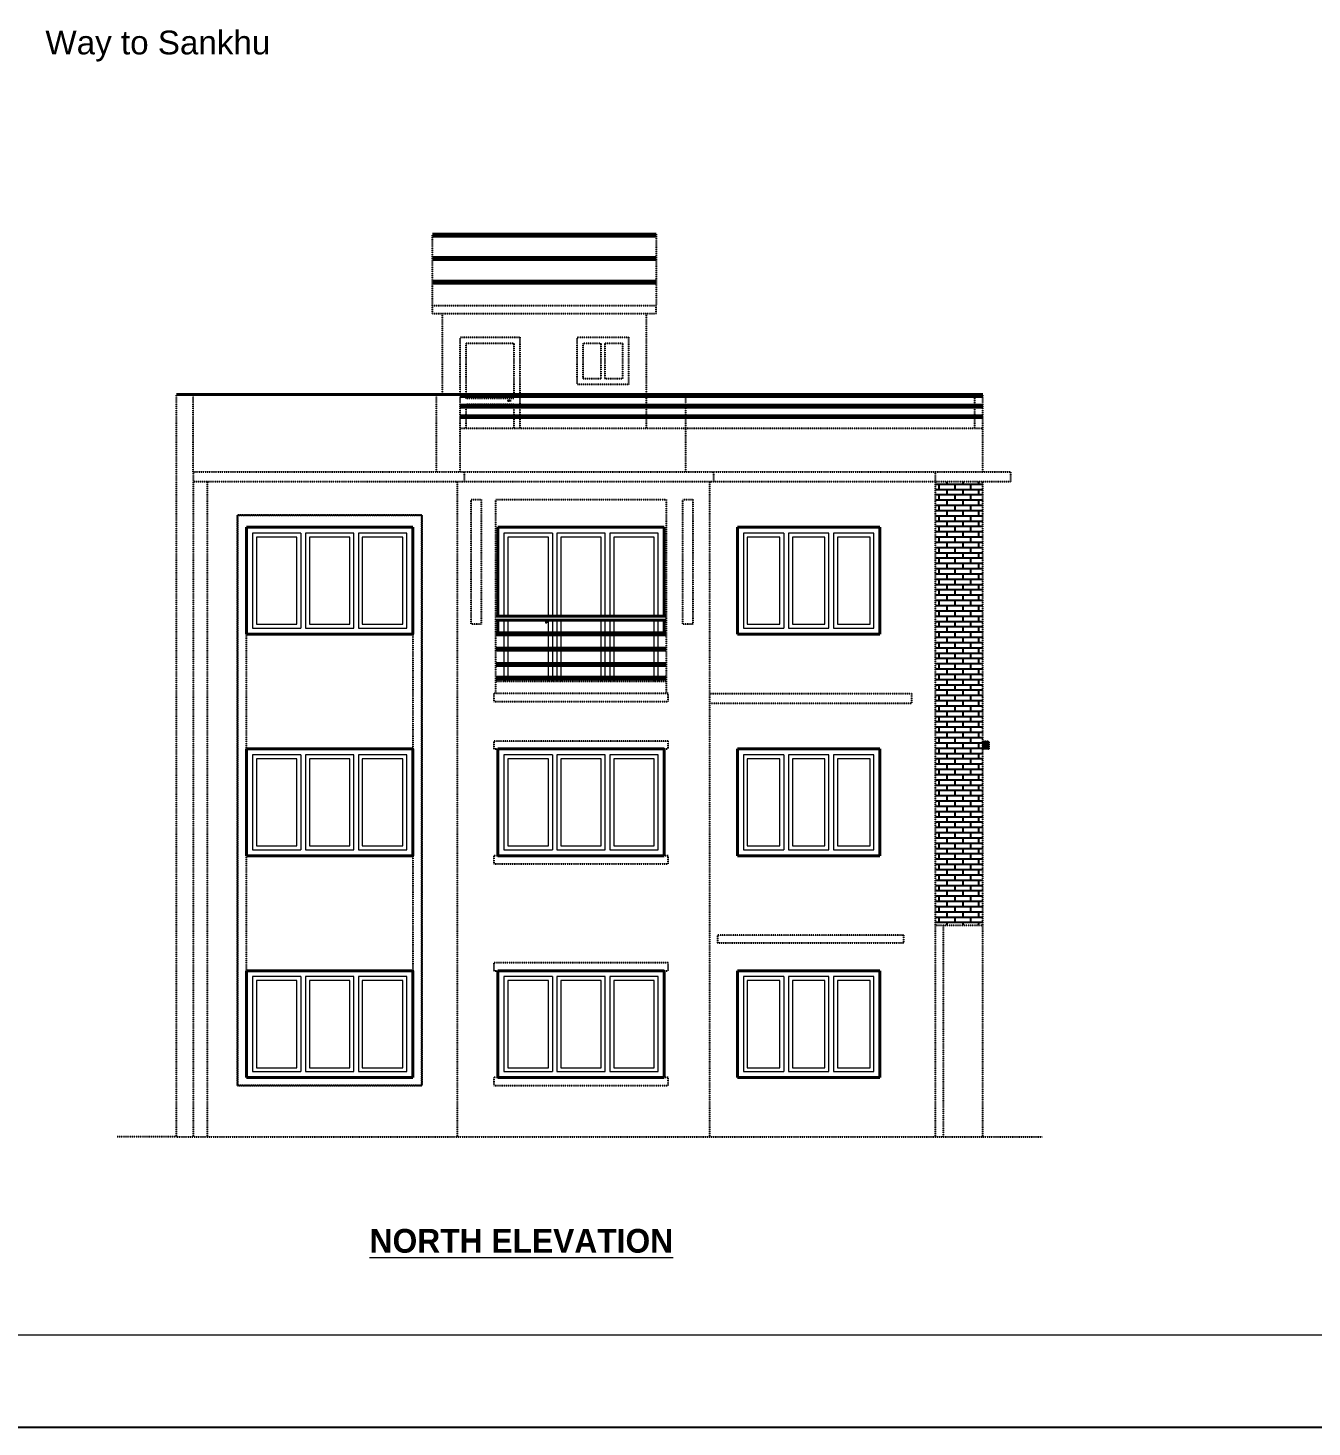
# Model space of a CAD drawing. Header units: inches. Extents: x 24614 to 27792, y -6849 to -4602.
# Drawn here: x 25966 to 26615, y -6849 to -6143 of the extents above; entities that cross this region are included whole.
import ezdxf

# ---------------------------------------------------------------- set-up
doc = ezdxf.new("R2010")
doc.units = ezdxf.units.IN
doc.header["$LTSCALE"] = 0.5
doc.header["$MEASUREMENT"] = 0
doc.linetypes.add('DASH', pattern=[0.35, 0.25, -0.1])
for name, color, linetype, lineweight in [('ELE1', 3, 'Continuous', 9), ('Elevation 2', 31, 'Continuous', 40), ('Text 0.200', 122, 'Continuous', 20), ('Toilet', 7, 'Continuous', 25), ('wall', 20, 'Continuous', 40), ('window', 6, 'Continuous', 13)]:
    doc.layers.add(name, color=color, linetype=linetype, lineweight=lineweight)
doc.styles.get("Standard").update_dxf_attribs({"font": 'arial.ttf'})

msp = doc.modelspace()

# ---------------------------------------------------------------- hatches: boundary and pattern name
at = {"layer": 'Toilet', "linetype": 'DASH', "ltscale": 0.1}
h = msp.add_hatch(dxfattribs=at)
h.set_pattern_fill('AR-BRSTD', color=256)
h.set_pattern_definition([(0, (7858.7546, -4386.2768), (0, 2.667), []), (90, (7858.7546, -4386.277), (-4, 2.667), [2.667, -2.667])])
h.paths.add_polyline_path([(26448.76, -6478.98), (26448.76, -6371.98), (26424.76, -6371.98), (26424.76, -6478.98), (26424.76, -6590.98), (26424.76, -6595.98), (26448.76, -6595.98)])
h = msp.add_hatch(dxfattribs=at)
h.set_pattern_fill('ANSI31', color=256)
h.set_pattern_definition([(45, (-2635.78274, -10235.61142), (-0.08838834765, 0.08838834765), [])])
h.paths.add_polyline_path([(26448.76, -6502.98), (26451.76, -6502.98), (26451.76, -6506.98), (26448.76, -6506.98)])

# ---------------------------------------------------------------- linework, layer by layer
at = {"layer": 'Defpoints'}
msp.add_lwpolyline([(27791.71, -4601.52), (24614.11, -4601.52), (24614.11, -6849.49), (27791.71, -6849.49)], close=True, dxfattribs=at)
at = {"layer": 'ELE1'}
msp.add_lwpolyline([(24660.43, -4647.84), (27745.39, -4647.84), (27745.39, -6803.17), (24660.43, -6803.17)], close=True, dxfattribs=at)
at = {"layer": 'Elevation 2'}
for p, q in [((26170.76, -6246.98), (26283.76, -6246.98)), ((26170.76, -6247.98), (26283.76, -6247.98)), ((26170.76, -6258.82), (26283.76, -6258.82)), ((26170.76, -6259.82), (26283.76, -6259.82)), ((26170.76, -6270.65), (26283.76, -6270.65)), ((26170.76, -6271.65), (26283.76, -6271.65)), ((26041.31, -6327.98), (26448.76, -6327.98)), ((26184.76, -6328.98), (26448.76, -6328.98)), ((26184.76, -6333.32), (26448.76, -6333.32)), ((26184.76, -6334.32), (26448.76, -6334.32)), ((26184.76, -6338.65), (26448.76, -6338.65)), ((26184.76, -6339.65), (26448.76, -6339.65)), ((26202.76, -6439.98), (26288.76, -6439.98)), ((26202.76, -6441.98), (26288.76, -6441.98)), ((26202.76, -6448.28), (26288.76, -6448.28)), ((26202.76, -6449.28), (26288.76, -6449.28)), ((26202.76, -6456.08), (26288.76, -6456.08)), ((26202.76, -6457.08), (26288.76, -6457.08)), ((26202.76, -6463.88), (26288.76, -6463.88)), ((26202.76, -6464.88), (26288.76, -6464.88)), ((26202.76, -6470.68), (26288.76, -6470.68)), ((26202.76, -6471.68), (26288.76, -6471.68))]:
    msp.add_line(p, q, dxfattribs=at)
at = {"layer": 'Toilet', "color": 1, "linetype": 'DASH', "ltscale": 0.1}
for p, q in [((26170.76, -6282.98), (26170.76, -6246.98)), ((26283.76, -6246.98), (26283.76, -6282.98)), ((26170.76, -6286.98), (26170.76, -6282.98)), ((26170.76, -6282.98), (26283.76, -6282.98)), ((26170.76, -6286.98), (26283.76, -6286.98)), ((26175.76, -6327.98), (26175.76, -6286.98)), ((26278.76, -6327.98), (26278.76, -6286.98)), ((26283.76, -6286.98), (26283.76, -6282.98)), ((26255.76, -6301.98), (26255.76, -6319.98)), ((26257.76, -6301.98), (26257.76, -6319.98)), ((26041.31, -6371.98), (26041.31, -6327.98)), ((26049.87, -6366.98), (26049.87, -6327.98)), ((26172.76, -6366.98), (26172.76, -6327.98)), ((26184.76, -6366.98), (26184.76, -6327.98)), ((26211.76, -6329.98), (26187.76, -6329.98)), ((26278.76, -6333.32), (26278.76, -6328.98)), ((26298.76, -6366.98), (26298.76, -6327.98)), ((26444.76, -6333.32), (26444.76, -6328.98)), ((26448.76, -6366.98), (26448.76, -6327.98)), ((26211.76, -6332.98), (26187.76, -6332.98)), ((26278.76, -6338.65), (26278.76, -6334.32)), ((26444.76, -6338.65), (26444.76, -6334.32)), ((26184.76, -6344.98), (26448.76, -6344.98)), ((26278.76, -6344.98), (26278.76, -6339.65)), ((26444.76, -6344.98), (26444.76, -6339.65)), ((26041.31, -6478.98), (26041.31, -6366.98)), ((26049.87, -6366.98), (26462.76, -6366.98)), ((26049.95, -6478.98), (26049.95, -6366.98)), ((26186.76, -6366.98), (26186.76, -6371.98)), ((26312.76, -6366.98), (26312.76, -6371.98)), ((26424.76, -6478.98), (26424.76, -6366.98)), ((26462.76, -6366.98), (26462.76, -6371.98)), ((26049.95, -6371.98), (26462.76, -6371.98)), ((26057.08, -6702.98), (26057.08, -6371.98)), ((26183.26, -6478.98), (26183.26, -6371.98)), ((26310.76, -6478.98), (26310.76, -6371.98)), ((26448.76, -6483.98), (26448.76, -6371.98)), ((26202.76, -6478.98), (26202.76, -6380.98)), ((26202.76, -6380.98), (26288.76, -6380.98)), ((26288.76, -6380.98), (26288.76, -6478.98)), ((26288.76, -6472.98), (26202.76, -6472.98)), ((26041.31, -6590.98), (26041.31, -6478.98)), ((26049.95, -6590.98), (26049.95, -6478.98)), ((26183.26, -6590.98), (26183.26, -6478.98)), ((26289.76, -6478.98), (26201.76, -6478.98)), ((26201.76, -6478.98), (26201.76, -6482.98)), ((26289.76, -6482.98), (26289.76, -6478.98)), ((26310.76, -6590.98), (26310.76, -6478.98)), ((26310.76, -6483.98), (26310.76, -6478.98)), ((26310.76, -6478.98), (26412.76, -6478.98)), ((26412.76, -6478.98), (26412.76, -6483.98)), ((26424.76, -6590.98), (26424.76, -6478.98)), ((26448.76, -6595.98), (26448.76, -6478.98)), ((26201.76, -6482.98), (26289.76, -6482.98)), ((26412.76, -6483.98), (26310.76, -6483.98)), ((26289.76, -6502.98), (26201.76, -6502.98)), ((26201.76, -6502.98), (26201.76, -6506.98)), ((26201.76, -6506.98), (26289.76, -6506.98)), ((26289.76, -6506.98), (26289.76, -6502.98)), ((26289.76, -6560.98), (26201.76, -6560.98)), ((26201.76, -6560.98), (26201.76, -6564.98)), ((26289.76, -6564.98), (26289.76, -6560.98)), ((26201.76, -6564.98), (26289.76, -6564.98)), ((26041.31, -6702.98), (26041.31, -6590.98)), ((26049.95, -6702.98), (26049.95, -6590.98)), ((26183.26, -6702.98), (26183.26, -6590.98)), ((26310.76, -6702.98), (26310.76, -6590.98)), ((26424.76, -6702.98), (26424.76, -6590.98)), ((26424.76, -6595.98), (26448.76, -6595.98)), ((26428.76, -6595.98), (26428.76, -6702.98)), ((26448.76, -6702.98), (26448.76, -6595.98)), ((26408.76, -6600.98), (26314.76, -6600.98)), ((26314.76, -6600.98), (26314.76, -6604.98)), ((26314.76, -6604.98), (26408.76, -6604.98)), ((26408.76, -6604.98), (26408.76, -6600.98)), ((26289.76, -6614.98), (26201.76, -6614.98)), ((26201.76, -6614.98), (26201.76, -6618.98)), ((26201.76, -6618.98), (26289.76, -6618.98)), ((26289.76, -6618.98), (26289.76, -6614.98)), ((26289.76, -6672.98), (26201.76, -6672.98)), ((26201.76, -6672.98), (26201.76, -6676.98)), ((26201.76, -6676.98), (26289.76, -6676.98)), ((26289.76, -6676.98), (26289.76, -6672.98)), ((26041.31, -6702.98), (26011.31, -6702.98)), ((26041.31, -6702.98), (26448.76, -6702.98)), ((26448.76, -6702.98), (26478.76, -6702.98))]:
    msp.add_line(p, q, dxfattribs=at)
for points in [[(26184.76, -6344.98), (26184.76, -6298.98), (26214.76, -6298.98), (26214.76, -6327.98)], [(26187.76, -6327.98), (26187.76, -6301.98), (26211.76, -6301.98), (26211.76, -6327.98)], [(26255.76, -6319.98), (26246.76, -6319.98), (26246.76, -6301.98), (26255.76, -6301.98)], [(26257.76, -6301.98), (26266.76, -6301.98), (26266.76, -6319.98), (26257.76, -6319.98)], [(26187.76, -6329.98), (26187.76, -6328.98)], [(26211.76, -6328.98), (26211.76, -6329.98)], [(26214.76, -6328.98), (26214.76, -6333.32)], [(26187.76, -6333.32), (26187.76, -6332.98)], [(26187.76, -6338.65), (26187.76, -6334.32)], [(26211.76, -6332.98), (26211.76, -6333.32)], [(26211.76, -6334.32), (26211.76, -6338.65)], [(26214.76, -6334.32), (26214.76, -6338.65)], [(26187.76, -6344.98), (26187.76, -6339.65)], [(26211.76, -6339.65), (26211.76, -6344.98)], [(26214.76, -6339.65), (26214.76, -6344.98)], [(26165.24, -6394.98), (26165.24, -6388.98), (26072.24, -6388.98), (26072.24, -6394.98)], [(26072.24, -6394.98), (26072.24, -6672.98)], [(26076.74, -6672.98), (26076.74, -6394.98)], [(26160.74, -6394.98), (26160.74, -6672.98)], [(26165.24, -6672.98), (26165.24, -6394.98)], [(26072.24, -6672.98), (26072.24, -6676.98), (26165.24, -6676.98), (26165.24, -6672.98)]]:
    msp.add_lwpolyline(points, dxfattribs=at)
for points in [[(26243.76, -6298.98), (26269.76, -6298.98), (26269.76, -6322.98), (26243.76, -6322.98)], [(26190.26, -6380.98), (26195.26, -6380.98), (26195.26, -6443.98), (26190.26, -6443.98)], [(26297.26, -6380.98), (26302.26, -6380.98), (26302.26, -6443.98), (26297.26, -6443.98)], [(26165.24, -6676.98), (26072.24, -6676.98), (26072.24, -6388.98), (26165.24, -6388.98)], [(26076.74, -6394.98), (26160.74, -6394.98), (26160.74, -6672.98), (26076.74, -6672.98)], [(26448.76, -6502.98), (26451.76, -6502.98), (26451.76, -6506.98), (26448.76, -6506.98)]]:
    msp.add_lwpolyline(points, close=True, dxfattribs=at)
for centre in [(26209.51, -6331.15), (26228.09, -6442.83)]:
    msp.add_circle(centre, 0.5, dxfattribs=at)
at = {"layer": 'wall', "ltscale": 5}
for p, q in [((26076.74, -6394.98), (26160.74, -6394.98)), ((26076.74, -6448.98), (26076.74, -6394.98)), ((26160.74, -6394.98), (26160.74, -6448.98)), ((26203.76, -6394.98), (26287.76, -6394.98)), ((26203.76, -6439.98), (26203.76, -6394.98)), ((26287.76, -6394.98), (26287.76, -6439.98)), ((26324.76, -6394.98), (26396.76, -6394.98)), ((26324.76, -6448.98), (26324.76, -6394.98)), ((26396.76, -6394.98), (26396.76, -6448.98)), ((26203.76, -6448.28), (26203.76, -6441.98)), ((26287.76, -6441.98), (26287.76, -6448.28)), ((26160.74, -6448.98), (26076.74, -6448.98)), ((26396.76, -6448.98), (26324.76, -6448.98)), ((26076.74, -6506.98), (26160.74, -6506.98)), ((26076.74, -6560.98), (26076.74, -6506.98)), ((26160.74, -6506.98), (26160.74, -6560.98)), ((26203.76, -6506.98), (26287.76, -6506.98)), ((26203.76, -6560.98), (26203.76, -6506.98)), ((26287.76, -6506.98), (26287.76, -6560.98)), ((26324.76, -6506.98), (26396.76, -6506.98)), ((26324.76, -6560.98), (26324.76, -6506.98)), ((26396.76, -6506.98), (26396.76, -6560.98)), ((26160.74, -6560.98), (26076.74, -6560.98)), ((26287.76, -6560.98), (26203.76, -6560.98)), ((26396.76, -6560.98), (26324.76, -6560.98)), ((26076.74, -6618.98), (26160.74, -6618.98)), ((26076.74, -6672.98), (26076.74, -6618.98)), ((26160.74, -6618.98), (26160.74, -6672.98)), ((26203.76, -6618.98), (26287.76, -6618.98)), ((26203.76, -6672.98), (26203.76, -6618.98)), ((26287.76, -6618.98), (26287.76, -6672.98)), ((26324.76, -6618.98), (26396.76, -6618.98)), ((26324.76, -6672.98), (26324.76, -6618.98)), ((26396.76, -6618.98), (26396.76, -6672.98)), ((26160.74, -6672.98), (26076.74, -6672.98)), ((26287.76, -6672.98), (26203.76, -6672.98)), ((26396.76, -6672.98), (26324.76, -6672.98))]:
    msp.add_line(p, q, dxfattribs=at)
at = {"layer": 'window', "color": 140, "lineweight": 13}
for p, q in [((26079.74, -6397.98), (26079.74, -6445.98)), ((26104.24, -6397.98), (26104.24, -6445.98)), ((26104.24, -6397.98), (26104.24, -6445.98)), ((26106.49, -6397.98), (26106.49, -6445.98)), ((26133.24, -6397.98), (26133.24, -6445.98)), ((26206.76, -6397.98), (26206.76, -6439.98)), ((26231.26, -6397.98), (26231.26, -6439.98)), ((26231.26, -6397.98), (26231.26, -6439.98)), ((26233.51, -6397.98), (26233.51, -6439.98)), ((26260.26, -6397.98), (26260.26, -6439.98)), ((26327.76, -6397.98), (26327.76, -6445.98)), ((26348.26, -6397.98), (26348.26, -6445.98)), ((26348.26, -6397.98), (26348.26, -6445.98)), ((26350.51, -6397.98), (26350.51, -6445.98)), ((26373.26, -6397.98), (26373.26, -6445.98)), ((26206.76, -6441.98), (26206.76, -6448.28)), ((26231.26, -6441.98), (26231.26, -6448.28)), ((26231.26, -6441.98), (26231.26, -6448.28)), ((26233.51, -6441.98), (26233.51, -6448.28)), ((26260.26, -6441.98), (26260.26, -6448.28)), ((26206.76, -6449.28), (26206.76, -6456.08)), ((26231.26, -6449.28), (26231.26, -6456.08)), ((26231.26, -6449.28), (26231.26, -6456.08)), ((26233.51, -6449.28), (26233.51, -6456.08)), ((26260.26, -6449.28), (26260.26, -6456.08)), ((26206.76, -6457.08), (26206.76, -6463.88)), ((26231.26, -6457.08), (26231.26, -6463.88)), ((26231.26, -6457.08), (26231.26, -6463.88)), ((26233.51, -6457.08), (26233.51, -6463.88)), ((26260.26, -6457.08), (26260.26, -6463.88)), ((26206.76, -6464.88), (26206.76, -6470.68)), ((26231.26, -6464.88), (26231.26, -6470.68)), ((26231.26, -6464.88), (26231.26, -6470.68)), ((26233.51, -6464.88), (26233.51, -6470.68)), ((26260.26, -6464.88), (26260.26, -6470.68)), ((26206.76, -6471.68), (26206.76, -6472.98)), ((26231.26, -6471.68), (26231.26, -6472.98)), ((26231.26, -6471.68), (26231.26, -6472.98)), ((26233.51, -6471.68), (26233.51, -6472.98)), ((26260.26, -6471.68), (26260.26, -6472.98)), ((26079.74, -6509.98), (26079.74, -6557.98)), ((26104.24, -6509.98), (26104.24, -6557.98)), ((26104.24, -6509.98), (26104.24, -6557.98)), ((26106.49, -6509.98), (26106.49, -6557.98)), ((26133.24, -6509.98), (26133.24, -6557.98)), ((26206.76, -6509.98), (26206.76, -6557.98)), ((26231.26, -6509.98), (26231.26, -6557.98)), ((26231.26, -6509.98), (26231.26, -6557.98)), ((26233.51, -6509.98), (26233.51, -6557.98)), ((26260.26, -6509.98), (26260.26, -6557.98)), ((26327.76, -6509.98), (26327.76, -6557.98)), ((26348.26, -6509.98), (26348.26, -6557.98)), ((26348.26, -6509.98), (26348.26, -6557.98)), ((26350.51, -6509.98), (26350.51, -6557.98)), ((26373.26, -6509.98), (26373.26, -6557.98)), ((26079.74, -6621.98), (26079.74, -6669.98)), ((26104.24, -6621.98), (26104.24, -6669.98)), ((26104.24, -6621.98), (26104.24, -6669.98)), ((26106.49, -6621.98), (26106.49, -6669.98)), ((26133.24, -6621.98), (26133.24, -6669.98)), ((26206.76, -6621.98), (26206.76, -6669.98)), ((26231.26, -6621.98), (26231.26, -6669.98)), ((26231.26, -6621.98), (26231.26, -6669.98)), ((26233.51, -6621.98), (26233.51, -6669.98)), ((26260.26, -6621.98), (26260.26, -6669.98)), ((26327.76, -6621.98), (26327.76, -6669.98)), ((26348.26, -6621.98), (26348.26, -6669.98)), ((26348.26, -6621.98), (26348.26, -6669.98)), ((26350.51, -6621.98), (26350.51, -6669.98)), ((26373.26, -6621.98), (26373.26, -6669.98))]:
    msp.add_line(p, q, dxfattribs=at)
for points in [[(26160.74, -6394.98), (26076.74, -6394.98), (26076.74, -6448.98), (26160.74, -6448.98)], [(26396.76, -6394.98), (26324.76, -6394.98), (26324.76, -6448.98), (26396.76, -6448.98)], [(26102.24, -6443.98), (26102.24, -6399.98), (26081.74, -6399.98), (26081.74, -6443.98)], [(26102.24, -6443.98), (26102.24, -6399.98), (26081.74, -6399.98), (26081.74, -6443.98)], [(26128.99, -6443.98), (26128.99, -6399.98), (26108.49, -6399.98), (26108.49, -6443.98)], [(26155.74, -6443.98), (26155.74, -6399.98), (26135.24, -6399.98), (26135.24, -6443.98)], [(26346.26, -6443.98), (26346.26, -6399.98), (26329.76, -6399.98), (26329.76, -6443.98)], [(26346.26, -6443.98), (26346.26, -6399.98), (26329.76, -6399.98), (26329.76, -6443.98)], [(26369.01, -6443.98), (26369.01, -6399.98), (26352.51, -6399.98), (26352.51, -6443.98)], [(26391.76, -6443.98), (26391.76, -6399.98), (26375.26, -6399.98), (26375.26, -6443.98)], [(26160.74, -6506.98), (26076.74, -6506.98), (26076.74, -6560.98), (26160.74, -6560.98)], [(26287.76, -6506.98), (26203.76, -6506.98), (26203.76, -6560.98), (26287.76, -6560.98)], [(26396.76, -6506.98), (26324.76, -6506.98), (26324.76, -6560.98), (26396.76, -6560.98)], [(26102.24, -6555.98), (26102.24, -6511.98), (26081.74, -6511.98), (26081.74, -6555.98)], [(26102.24, -6555.98), (26102.24, -6511.98), (26081.74, -6511.98), (26081.74, -6555.98)], [(26128.99, -6555.98), (26128.99, -6511.98), (26108.49, -6511.98), (26108.49, -6555.98)], [(26155.74, -6555.98), (26155.74, -6511.98), (26135.24, -6511.98), (26135.24, -6555.98)], [(26229.26, -6555.98), (26229.26, -6511.98), (26208.76, -6511.98), (26208.76, -6555.98)], [(26229.26, -6555.98), (26229.26, -6511.98), (26208.76, -6511.98), (26208.76, -6555.98)], [(26256.01, -6555.98), (26256.01, -6511.98), (26235.51, -6511.98), (26235.51, -6555.98)], [(26282.76, -6555.98), (26282.76, -6511.98), (26262.26, -6511.98), (26262.26, -6555.98)], [(26346.26, -6555.98), (26346.26, -6511.98), (26329.76, -6511.98), (26329.76, -6555.98)], [(26346.26, -6555.98), (26346.26, -6511.98), (26329.76, -6511.98), (26329.76, -6555.98)], [(26369.01, -6555.98), (26369.01, -6511.98), (26352.51, -6511.98), (26352.51, -6555.98)], [(26391.76, -6555.98), (26391.76, -6511.98), (26375.26, -6511.98), (26375.26, -6555.98)], [(26160.74, -6618.98), (26076.74, -6618.98), (26076.74, -6672.98), (26160.74, -6672.98)], [(26287.76, -6618.98), (26203.76, -6618.98), (26203.76, -6672.98), (26287.76, -6672.98)], [(26396.76, -6618.98), (26324.76, -6618.98), (26324.76, -6672.98), (26396.76, -6672.98)], [(26102.24, -6667.98), (26102.24, -6623.98), (26081.74, -6623.98), (26081.74, -6667.98)], [(26102.24, -6667.98), (26102.24, -6623.98), (26081.74, -6623.98), (26081.74, -6667.98)], [(26128.99, -6667.98), (26128.99, -6623.98), (26108.49, -6623.98), (26108.49, -6667.98)], [(26155.74, -6667.98), (26155.74, -6623.98), (26135.24, -6623.98), (26135.24, -6667.98)], [(26229.26, -6667.98), (26229.26, -6623.98), (26208.76, -6623.98), (26208.76, -6667.98)], [(26229.26, -6667.98), (26229.26, -6623.98), (26208.76, -6623.98), (26208.76, -6667.98)], [(26256.01, -6667.98), (26256.01, -6623.98), (26235.51, -6623.98), (26235.51, -6667.98)], [(26282.76, -6667.98), (26282.76, -6623.98), (26262.26, -6623.98), (26262.26, -6667.98)], [(26346.26, -6667.98), (26346.26, -6623.98), (26329.76, -6623.98), (26329.76, -6667.98)], [(26346.26, -6667.98), (26346.26, -6623.98), (26329.76, -6623.98), (26329.76, -6667.98)], [(26369.01, -6667.98), (26369.01, -6623.98), (26352.51, -6623.98), (26352.51, -6667.98)], [(26391.76, -6667.98), (26391.76, -6623.98), (26375.26, -6623.98), (26375.26, -6667.98)]]:
    msp.add_lwpolyline(points, close=True, dxfattribs=at)
for points in [[(26287.76, -6439.98), (26287.76, -6394.98), (26203.76, -6394.98), (26203.76, -6439.98)], [(26104.24, -6397.98), (26079.74, -6397.98)], [(26104.24, -6397.98), (26079.74, -6397.98), (26079.74, -6445.98), (26104.24, -6445.98)], [(26106.49, -6445.98), (26130.99, -6445.98), (26130.99, -6397.98), (26106.49, -6397.98)], [(26133.24, -6445.98), (26157.74, -6445.98), (26157.74, -6397.98), (26133.24, -6397.98)], [(26231.26, -6397.98), (26206.76, -6397.98)], [(26231.26, -6397.98), (26206.76, -6397.98), (26206.76, -6439.98)], [(26229.26, -6439.98), (26229.26, -6399.98), (26208.76, -6399.98), (26208.76, -6439.98)], [(26229.26, -6439.98), (26229.26, -6399.98), (26208.76, -6399.98), (26208.76, -6439.98)], [(26258.01, -6439.98), (26258.01, -6397.98), (26233.51, -6397.98)], [(26256.01, -6439.98), (26256.01, -6399.98), (26235.51, -6399.98), (26235.51, -6439.98)], [(26284.76, -6439.98), (26284.76, -6397.98), (26260.26, -6397.98)], [(26282.76, -6439.98), (26282.76, -6399.98), (26262.26, -6399.98), (26262.26, -6439.98)], [(26348.26, -6397.98), (26327.76, -6397.98)], [(26348.26, -6397.98), (26327.76, -6397.98), (26327.76, -6445.98), (26348.26, -6445.98)], [(26350.51, -6445.98), (26371.01, -6445.98), (26371.01, -6397.98), (26350.51, -6397.98)], [(26373.26, -6445.98), (26393.76, -6445.98), (26393.76, -6397.98), (26373.26, -6397.98)], [(26203.76, -6441.98), (26203.76, -6448.28)], [(26206.76, -6441.98), (26206.76, -6448.28)], [(26208.76, -6441.98), (26208.76, -6448.28)], [(26208.76, -6441.98), (26208.76, -6448.28)], [(26229.26, -6448.28), (26229.26, -6441.98)], [(26229.26, -6448.28), (26229.26, -6441.98)], [(26235.51, -6441.98), (26235.51, -6448.28)], [(26256.01, -6448.28), (26256.01, -6441.98)], [(26258.01, -6448.28), (26258.01, -6441.98)], [(26262.26, -6441.98), (26262.26, -6448.28)], [(26282.76, -6448.28), (26282.76, -6441.98)], [(26284.76, -6448.28), (26284.76, -6441.98)], [(26287.76, -6448.28), (26287.76, -6441.98)], [(26079.74, -6445.98), (26104.24, -6445.98)], [(26206.76, -6449.28), (26206.76, -6456.08)], [(26208.76, -6449.28), (26208.76, -6456.08)], [(26208.76, -6449.28), (26208.76, -6456.08)], [(26229.26, -6456.08), (26229.26, -6449.28)], [(26229.26, -6456.08), (26229.26, -6449.28)], [(26235.51, -6449.28), (26235.51, -6456.08)], [(26256.01, -6456.08), (26256.01, -6449.28)], [(26258.01, -6456.08), (26258.01, -6449.28)], [(26262.26, -6449.28), (26262.26, -6456.08)], [(26282.76, -6456.08), (26282.76, -6449.28)], [(26284.76, -6456.08), (26284.76, -6449.28)], [(26327.76, -6445.98), (26348.26, -6445.98)], [(26206.76, -6457.08), (26206.76, -6463.88)], [(26208.76, -6457.08), (26208.76, -6463.88)], [(26208.76, -6457.08), (26208.76, -6463.88)], [(26229.26, -6463.88), (26229.26, -6457.08)], [(26229.26, -6463.88), (26229.26, -6457.08)], [(26235.51, -6457.08), (26235.51, -6463.88)], [(26256.01, -6463.88), (26256.01, -6457.08)], [(26258.01, -6463.88), (26258.01, -6457.08)], [(26262.26, -6457.08), (26262.26, -6463.88)], [(26282.76, -6463.88), (26282.76, -6457.08)], [(26284.76, -6463.88), (26284.76, -6457.08)], [(26206.76, -6464.88), (26206.76, -6470.68)], [(26208.76, -6464.88), (26208.76, -6470.68)], [(26208.76, -6464.88), (26208.76, -6470.68)], [(26229.26, -6470.68), (26229.26, -6464.88)], [(26229.26, -6470.68), (26229.26, -6464.88)], [(26235.51, -6464.88), (26235.51, -6470.68)], [(26256.01, -6470.68), (26256.01, -6464.88)], [(26258.01, -6470.68), (26258.01, -6464.88)], [(26262.26, -6464.88), (26262.26, -6470.68)], [(26282.76, -6470.68), (26282.76, -6464.88)], [(26284.76, -6470.68), (26284.76, -6464.88)], [(26206.76, -6471.68), (26206.76, -6472.98)], [(26208.76, -6471.68), (26208.76, -6472.98)], [(26208.76, -6471.68), (26208.76, -6472.98)], [(26229.26, -6472.98), (26229.26, -6471.68)], [(26229.26, -6472.98), (26229.26, -6471.68)], [(26235.51, -6471.68), (26235.51, -6472.98)], [(26256.01, -6472.98), (26256.01, -6471.68)], [(26258.01, -6472.98), (26258.01, -6471.68)], [(26262.26, -6471.68), (26262.26, -6472.98)], [(26282.76, -6472.98), (26282.76, -6471.68)], [(26284.76, -6472.98), (26284.76, -6471.68)], [(26104.24, -6509.98), (26079.74, -6509.98)], [(26104.24, -6509.98), (26079.74, -6509.98), (26079.74, -6557.98), (26104.24, -6557.98)], [(26106.49, -6557.98), (26130.99, -6557.98), (26130.99, -6509.98), (26106.49, -6509.98)], [(26133.24, -6557.98), (26157.74, -6557.98), (26157.74, -6509.98), (26133.24, -6509.98)], [(26231.26, -6509.98), (26206.76, -6509.98)], [(26231.26, -6509.98), (26206.76, -6509.98), (26206.76, -6557.98), (26231.26, -6557.98)], [(26233.51, -6557.98), (26258.01, -6557.98), (26258.01, -6509.98), (26233.51, -6509.98)], [(26260.26, -6557.98), (26284.76, -6557.98), (26284.76, -6509.98), (26260.26, -6509.98)], [(26348.26, -6509.98), (26327.76, -6509.98)], [(26348.26, -6509.98), (26327.76, -6509.98), (26327.76, -6557.98), (26348.26, -6557.98)], [(26350.51, -6557.98), (26371.01, -6557.98), (26371.01, -6509.98), (26350.51, -6509.98)], [(26373.26, -6557.98), (26393.76, -6557.98), (26393.76, -6509.98), (26373.26, -6509.98)], [(26079.74, -6557.98), (26104.24, -6557.98)], [(26206.76, -6557.98), (26231.26, -6557.98)], [(26327.76, -6557.98), (26348.26, -6557.98)], [(26104.24, -6621.98), (26079.74, -6621.98)], [(26104.24, -6621.98), (26079.74, -6621.98), (26079.74, -6669.98), (26104.24, -6669.98)], [(26106.49, -6669.98), (26130.99, -6669.98), (26130.99, -6621.98), (26106.49, -6621.98)], [(26133.24, -6669.98), (26157.74, -6669.98), (26157.74, -6621.98), (26133.24, -6621.98)], [(26231.26, -6621.98), (26206.76, -6621.98)], [(26231.26, -6621.98), (26206.76, -6621.98), (26206.76, -6669.98), (26231.26, -6669.98)], [(26233.51, -6669.98), (26258.01, -6669.98), (26258.01, -6621.98), (26233.51, -6621.98)], [(26260.26, -6669.98), (26284.76, -6669.98), (26284.76, -6621.98), (26260.26, -6621.98)], [(26348.26, -6621.98), (26327.76, -6621.98)], [(26348.26, -6621.98), (26327.76, -6621.98), (26327.76, -6669.98), (26348.26, -6669.98)], [(26350.51, -6669.98), (26371.01, -6669.98), (26371.01, -6621.98), (26350.51, -6621.98)], [(26373.26, -6669.98), (26393.76, -6669.98), (26393.76, -6621.98), (26373.26, -6621.98)], [(26079.74, -6669.98), (26104.24, -6669.98)], [(26206.76, -6669.98), (26231.26, -6669.98)], [(26327.76, -6669.98), (26348.26, -6669.98)]]:
    msp.add_lwpolyline(points, dxfattribs=at)

# ---------------------------------------------------------------- texts
at = {"layer": 'Text 0.200', "ltscale": 10, "char_height": 12, "attachment_point": 2}
for s, insert, width in [('Way to Sankhu', (26031.96, -6144.16), 219.164), ('{\\fCentury Gothic|b1|i0|c0|p34;\\LNORTH ELEVATION}', (26215.62, -6749.44), 191.0164)]:
    msp.add_mtext(s, dxfattribs=dict(at, insert=insert, width=width))

doc.saveas('drawing.dxf')
